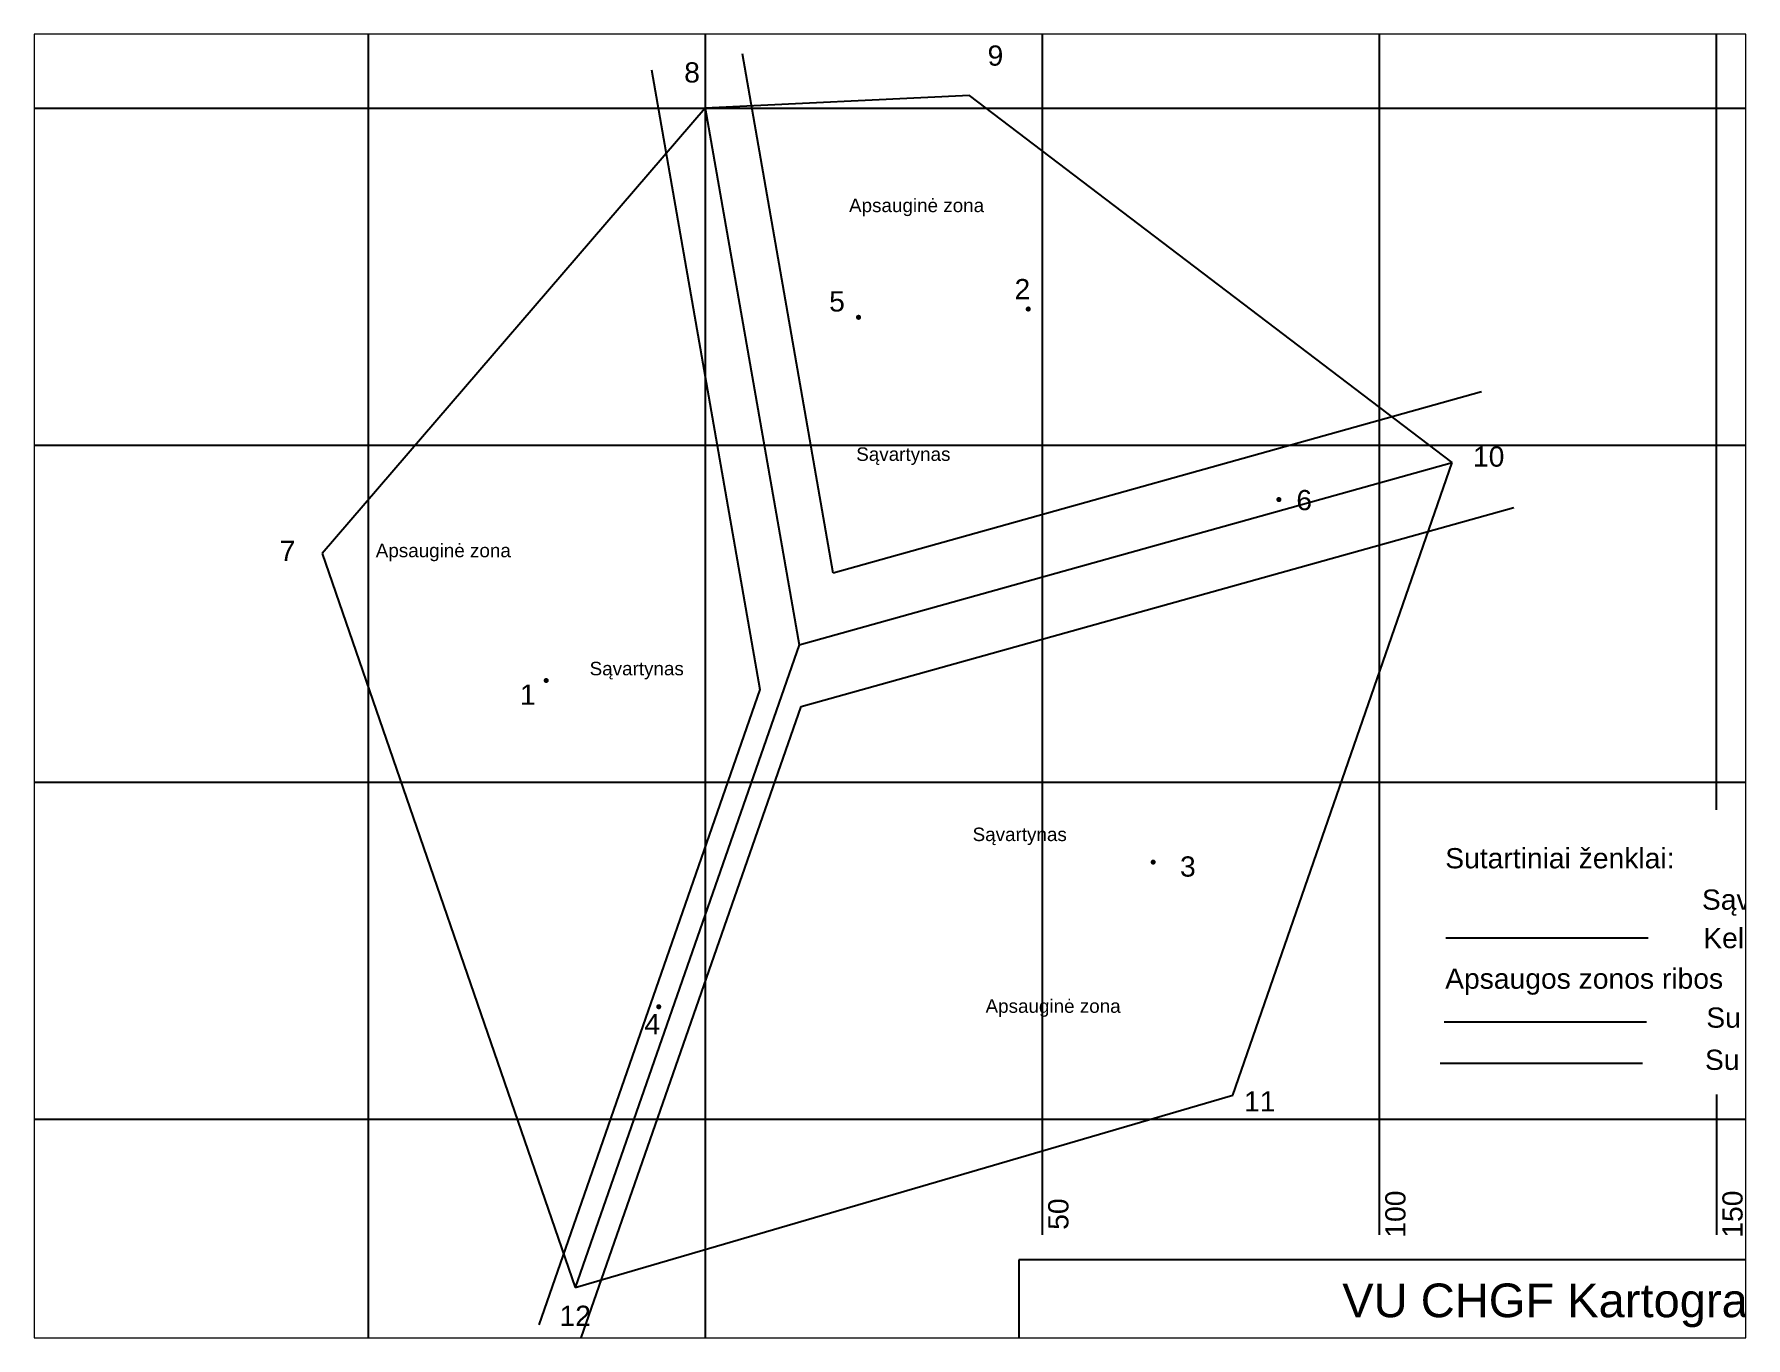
# Paper-space layout 'Layout1' of a CAD drawing. Header units: metres. Extents: x 1.05 to 9.45, y 0.8 to 7.2.
# The model-space entities are those that its viewports show. They can reach past a viewport. Long polylines and large blocks are cut down to what shows.
import ezdxf
from ezdxf.enums import TextEntityAlignment as Align

# ---------------------------------------------------------------- set-up
doc = ezdxf.new("R2010")
doc.units = ezdxf.units.M
doc.header["$MEASUREMENT"] = 0
doc.linetypes.add('ACAD_ISO02W100', pattern=[15, 12, -3])
doc.linetypes.add('ACAD_ISO04W100', pattern=[30, 24, -3, 0, -3])
for name, color, linetype in [('a4_anotacijos', 7, 'Continuous'), ('gamyklos_line', 2, 'FENCELINE1'), ('keliai', 1, 'ACAD_ISO02W100'), ('kelio_asis', 250, 'ACAD_ISO04W100'), ('miskas_line', 3, 'FENCELINE1'), ('numeriai_uzrasai', 7, 'Continuous'), ('savartyno_donut', 250, 'Continuous'), ('sutartiniai_zenklai', 7, 'Continuous')]:
    doc.layers.add(name, color=color, linetype=linetype)
doc.layers.add('koordinates', color=7, linetype='Continuous', true_color=0x006b7e)
doc.layers.add('koordinates_skaiciai', color=7, linetype='Continuous', true_color=0x006b7e)
doc.styles.get("Standard").update_dxf_attribs({"font": 'Arial.ttf'})
doc.linetypes.add('FENCELINE1', pattern='A,0.25,-0.1,[133,ltypeshp.shx,S=0.1,R=0,X=-0.1,Y=0],-0.1,1', length=1.45)

msp = doc.modelspace()

# ---------------------------------------------------------------- linework, layer by layer
at = {"layer": 'a4_anotacijos'}
for p, q in [((383564.86, 6160968.22), (383564.86, 6160923.22)), ((383729.86, 6160968.22), (383564.86, 6160968.22)), ((383729.86, 6160956.22), (383564.86, 6160956.22))]:
    msp.add_line(p, q, dxfattribs=at)
at = {"layer": 'gamyklos_line'}
for p, q in [((383557.52, 6161141.01), (383518.31, 6161139.1)), ((383629.14, 6161086.56), (383557.52, 6161141.01)), ((383596.6, 6160992.66), (383629.14, 6161086.56)), ((383627.93, 6161003.57), (383657.93, 6161003.57)), ((383499.05, 6160964.11), (383596.6, 6160992.66))]:
    msp.add_line(p, q, dxfattribs=at)
at = {"layer": 'keliai'}
for p, q in [((383537.33, 6161070.15), (383523.86, 6161147.17)), ((383510.36, 6161144.81), (383526.45, 6161052.85)), ((383633.49, 6161097.02), (383537.33, 6161070.15)), ((383532.54, 6161050.33), (383638.28, 6161079.87)), ((383526.45, 6161052.85), (383493.64, 6160958.58)), ((383499.86, 6160956.43), (383532.54, 6161050.33)), ((383658.2, 6161015.96), (383628.2, 6161015.96))]:
    msp.add_line(p, q, dxfattribs=at)
at = {"layer": 'kelio_asis'}
for p, q in [((383518.31, 6161139.1), (383532.24, 6161059.48)), ((383532.24, 6161059.48), (383629.14, 6161086.56)), ((383532.24, 6161059.48), (383499.05, 6160964.11))]:
    msp.add_line(p, q, dxfattribs=at)
at = {"layer": 'koordinates'}
for p, q in [((383418.31, 6161150.38), (383418.31, 6160927.42)), ((383468.31, 6161150.38), (383468.31, 6160927.42)), ((383518.31, 6161150.38), (383518.31, 6160927.42)), ((383568.31, 6161150.38), (383568.31, 6160971.93)), ((383618.31, 6161150.38), (383618.31, 6160971.93)), ((383668.31, 6161034.99), (383668.31, 6161150.38)), ((383412.07, 6161139.1), (383722.77, 6161139.1)), ((383412.02, 6161089.1), (383722.77, 6161089.1)), ((383411.96, 6161039.1), (383722.77, 6161039.1)), ((383668.31, 6160992.79), (383668.31, 6160971.93)), ((383411.91, 6160989.1), (383722.77, 6160989.1))]:
    msp.add_line(p, q, dxfattribs=at)
at = {"layer": 'miskas_line'}
for p, q in [((383518.31, 6161139.1), (383461.51, 6161073.02)), ((383461.51, 6161073.02), (383499.05, 6160964.11)), ((383627.36, 6160997.41), (383657.36, 6160997.41))]:
    msp.add_line(p, q, dxfattribs=at)
at = {"layer": 'savartyno_donut', "const_width": 0.375}
for points in [[(383540.88, 6161108.09, 1), (383541.26, 6161108.09, 1)], [(383566.05, 6161109.32, 1), (383566.43, 6161109.32, 1)], [(383603.23, 6161081.05, 1), (383603.61, 6161081.05, 1)], [(383494.56, 6161054.2, 1), (383494.93, 6161054.2, 1)], [(383584.59, 6161027.25, 1), (383584.96, 6161027.25, 1)], [(383511.24, 6161005.79, 1), (383511.62, 6161005.79, 1)]]:
    msp.add_lwpolyline(points, format="xyb", close=True, dxfattribs=at)

# ---------------------------------------------------------------- texts
at = {"layer": 'a4_anotacijos'}
msp.add_text('VU CHGF Kartografija', height=5, dxfattribs=at).set_placement((383647.36, 6160962.22), align=Align.MIDDLE_CENTER)
at = {"layer": 'koordinates_skaiciai'}
for s, p in [('100', (383622.2, 6160975.02)), ('150', (383672.2, 6160975.02)), ('50', (383572.2, 6160975.02))]:
    msp.add_text(s, height=3, rotation=90, dxfattribs=at).set_placement(p, align=Align.CENTER)
at = {"layer": 'numeriai_uzrasai', "attachment_point": 1}
for s, width, heights, insert, char_height in [('9', 15.0211, [0], (383560.21, 6161148.43), 3), ('8', 15.0211, [0], (383515.21, 6161145.93), 3), ('Apsaugin{\\fArial|b0|i0|c186|p34;ė zona}', 37.8498, [0], (383539.66, 6161125.7), 2), ('2', 15.0211, [0], (383564.21, 6161113.78), 3), ('5', 8.7853, [0], (383536.71, 6161111.95), 3), ('S{\\fArial|b0|i0|c186|p34;ąvartynas}', 37.8498, [0], (383540.73, 6161088.79), 2), ('10', 15.0211, [0], (383632.21, 6161088.93), 3), ('6', 15.0211, [0], (383606.01, 6161082.47), 3), ('7', 15.0211, [0], (383455.21, 6161074.93), 3), ('Apsaugin{\\fArial|b0|i0|c186|p34;ė zona}', 37.8498, [0], (383469.46, 6161074.49), 2), ('S{\\fArial|b0|i0|c186|p34;ąvartynas}', 37.8498, [0], (383501.18, 6161056.97), 2), ('1', 15.0211, [0], (383490.84, 6161053.6), 3), ('S{\\fArial|b0|i0|c186|p34;ąvartynas}', 37.8498, [0], (383557.99, 6161032.37), 2), ('3', 15.0211, [0], (383588.75, 6161028.1), 3), ('Apsaugin{\\fArial|b0|i0|c186|p34;ė zona}', 37.8498, [0], (383559.91, 6161006.89), 2), ('4', 15.0211, [0], (383509.31, 6161004.72), 3), ('11', 4.2791, [1.87], (383598.25, 6160993.25), 3), ('12', 15.0211, [0], (383496.71, 6160961.43), 3)]:
    msp.add_mtext_dynamic_manual_height_columns(s, width=width, gutter_width=1, heights=heights, dxfattribs=dict(at, insert=insert, char_height=char_height))
at = {"layer": 'sutartiniai_zenklai'}
for s, p in [('Sutartiniai ženklai:', (383645.1, 6161026.33)), ('Sąvartyno riba', (383679.68, 6161020.19)), ('Keliai', (383671.49, 6161014.48)), ('Apsaugos zonos ribos', (383648.7, 6161008.46)), ('Su gamykline teritorija', (383687.43, 6161002.68)), ('Su valstybiniu mišku', (383685.6, 6160996.42))]:
    msp.add_text(s, height=3, dxfattribs=at).set_placement(p, align=Align.CENTER)

psp = doc.layouts.get("Layout1")

# ---------------------------------------------------------------- viewports
at = {"layer": 'miskas_line'}
psp.add_viewport(center=(5.25, 4), size=(8.4, 6.4), view_center_point=(383545.7363, 6161053.3838), view_height=193.426905, dxfattribs=at)

doc.saveas('drawing.dxf')
